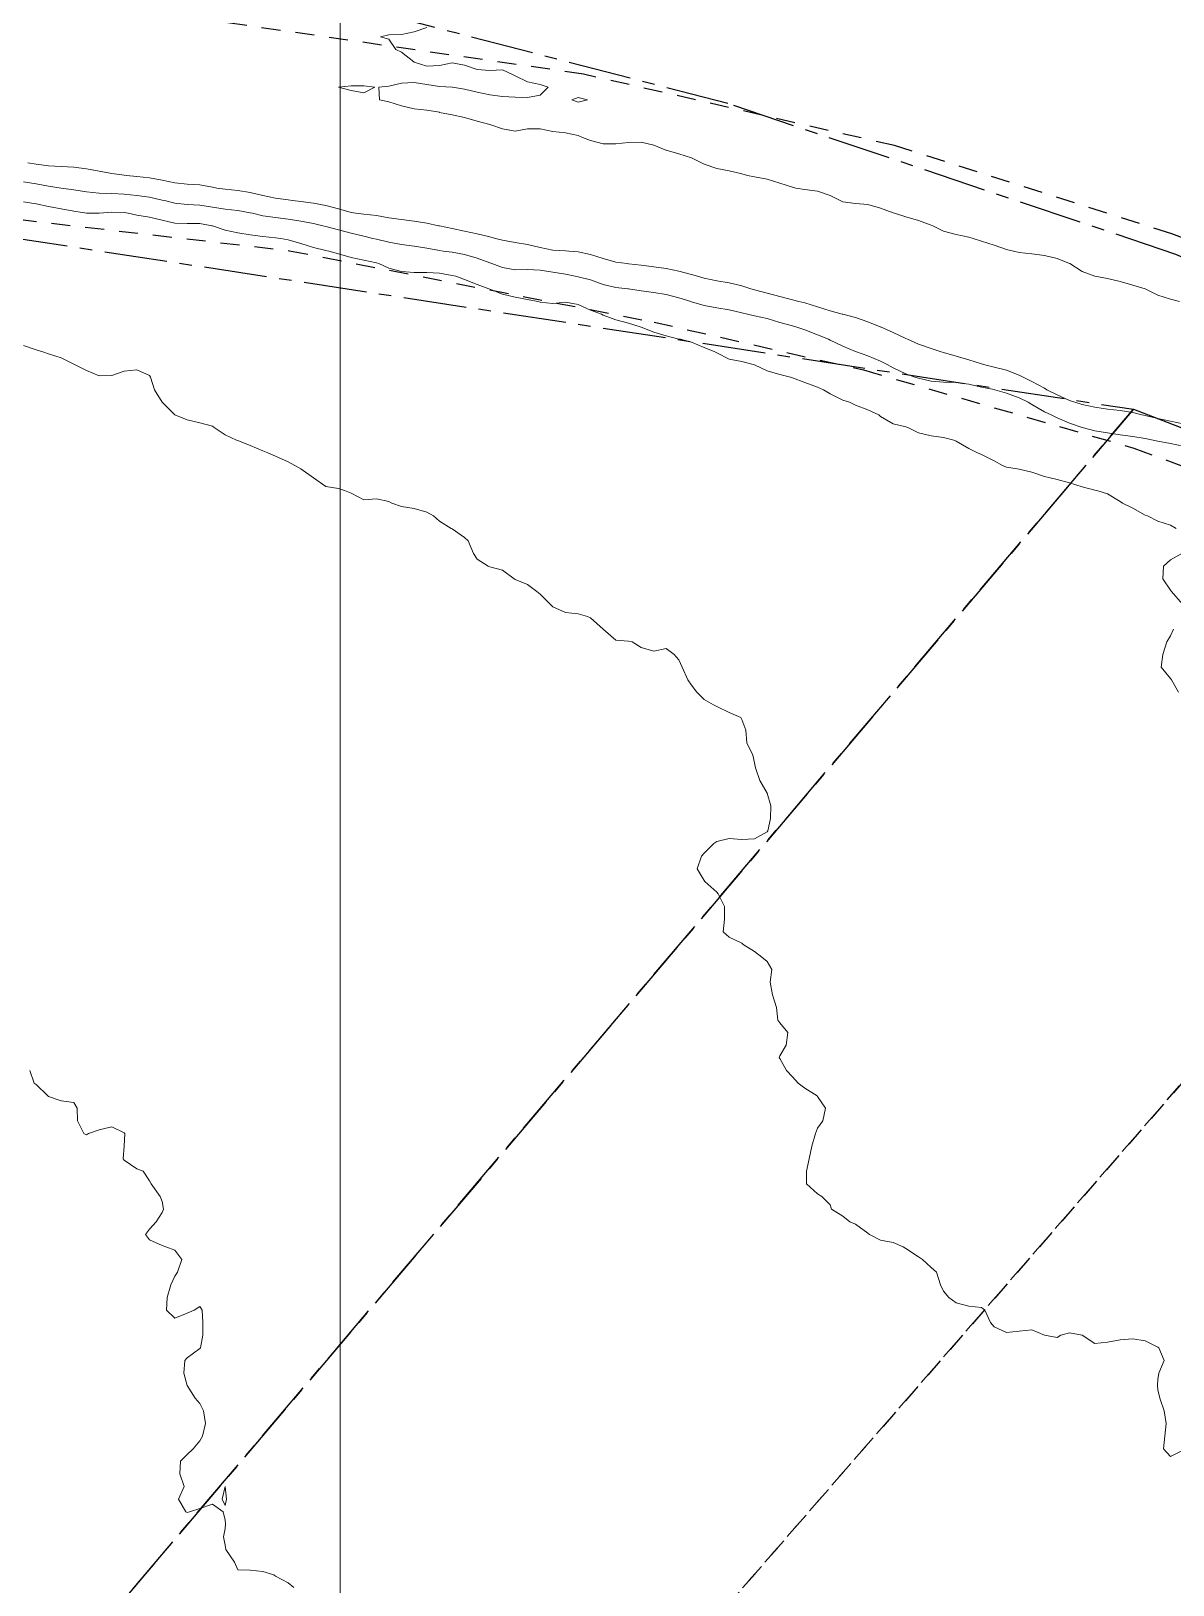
# Model space of a CAD drawing. Header units: centimetres. Extents: x 0 to 642158, y -847 to 649707.
# Drawn here: x 617254.6 to 617299.8, y 619998.8 to 620060.5 of the extents above; entities that cross this region are included whole.
import ezdxf

# ---------------------------------------------------------------- set-up
doc = ezdxf.new("R2010")
doc.units = ezdxf.units.CM
doc.header["$MEASUREMENT"] = 0
doc.linetypes.add('CENTERX2', pattern=[4, 2.5, -0.5, 0.5, -0.5])
doc.linetypes.add('JIS_02_0.7', pattern=[1.35, 0.75, -0.6])
for name, color, linetype, lineweight in [('MEV_grille', 254, 'Continuous', 9), ('WAL_parcellaire agricole', 7, 'JIS_02_0.7', 25), ('WAL_topographie 0.5', 253, 'Continuous', 20)]:
    doc.layers.add(name, color=color, linetype=linetype, lineweight=lineweight)
doc.layers.add('SPW_parcellaire cadastral', color=7, linetype='CENTERX2', lineweight=25, true_color=0xff0542)

# ---------------------------------------------------------------- blocks, each defined once
blk = doc.blocks.new('*U112')
at = {"layer": 'MEV_grille', "transparency": 33554687}
blk.add_lwpolyline([(0, 1825.476), (0, -1825.476)], dxfattribs=at)
blk = doc.blocks.new('*U113')
at = {"layer": 'MEV_grille', "color": 0, "linetype": 'ByBlock', "lineweight": -2, "transparency": 16777216}
blk.add_blockref('*U112', (1900, 0), dxfattribs=at)

msp = doc.modelspace()

# ---------------------------------------------------------------- linework, layer by layer
at = {"layer": 'SPW_parcellaire cadastral'}
for points in [[(617240.988, 620180.692), (617261.757, 620194.981), (617319.542, 620131.245), (617410.848, 620064.283), (617405.463, 620051.365), (617398.27, 620035.259), (617388.736, 620023.606), (617377.671, 620010.095), (617359.564, 620020.868), (617342.253, 620031.583), (617319.155, 620043.308), (617299.96, 620051.617), (617282.187, 620057.597), (617266.393, 620061.702), (617248.812, 620064.978), (617232.846, 620066.503), (617220.436, 620066.804), (617209.103, 620065.855), (617194.818, 620061.124), (617189.955, 620066.609), (617276.447, 620146.987), (617240.988, 620180.692)], [(617191.277, 619919.349), (617064.107, 619991.017), (617100.868, 620011.591), (617136.772, 620029.417), (617157.162, 620038.021), (617182.87, 620047.922), (617193.969, 620051.391), (617216.719, 620054.876), (617253.519, 620052.33), (617298.278, 620045.474), (617191.277, 619919.349)], [(617287.976, 619977.944), (617274.889, 619962.82), (617261.801, 619947.7), (617222.545, 619902.287), (617191.277, 619919.349), (617298.278, 620045.474), (617310.947, 620040.591), (617333.039, 620030.019), (617320.681, 620015.738), (617301.066, 619993.064), (617287.976, 619977.944)]]:
    msp.add_lwpolyline(points, dxfattribs=at)
at = {"layer": 'WAL_parcellaire agricole'}
for points in [[(617467.458, 620121.453), (617462.791, 620120.119), (617440.207, 620129.7), (617422.628, 620093.281), (617407.299, 620057.613), (617394.969, 620033.445), (617377.722, 620010.944), (617352.47, 620028.941), (617336.302, 620037.439), (617321.802, 620043.937), (617299.801, 620052.434), (617288.801, 620055.933), (617276.467, 620058.765), (617260.3, 620061.096), (617237.514, 620062.544)], [(616834.393, 619862.141), (616901.115, 619894.202), (616963.611, 619923.834), (616998.733, 619944.275), (617044.542, 619975.155), (617078.601, 619997.784), (617129.239, 620024.449), (617150.605, 620035.193), (617167.005, 620042.471), (617183.636, 620049.254), (617195.968, 620052.589), (617205.635, 620054.257), (617214.468, 620054.924), (617225.801, 620055.092), (617244.635, 620054.095), (617264.801, 620051.764), (617279.268, 620048.932), (617287.568, 620047.033), (617298.302, 620043.934), (617316.303, 620037.27), (617206.585, 619911.125), (617193.234, 619891.652), (617159.761, 619845.532), (616438.339, 619756.31)], [(617308.383, 619922.336), (617298.084, 619910.535), (617271.678, 619882.183), (617267.688, 619878.632), (617206.585, 619911.125), (617316.303, 620037.27), (617318.969, 620036.103), (617325.77, 620032.937), (617332.37, 620029.338), (617301.975, 619993.435), (617278.583, 619966.622), (617261.58, 619947.132), (617308.383, 619922.336)]]:
    msp.add_lwpolyline(points, dxfattribs=at)
at = {"layer": 'WAL_topographie 0.5'}
for points in [[(617270.25, 620060.62), (617269.75, 620060.438), (617269.25, 620060.336), (617268.75, 620060.331), (617268.417, 620060.25), (617268.75, 620060.147), (617269.024, 620059.75), (617269.25, 620059.633), (617269.742, 620059.25), (617269.75, 620059.244), (617270.25, 620059.081), (617270.75, 620059.112), (617271.25, 620059.209), (617271.75, 620059.116), (617272.25, 620058.948), (617272.75, 620058.915), (617273.25, 620058.931), (617273.648, 620058.75), (617273.75, 620058.693), (617274.25, 620058.457), (617274.75, 620058.361), (617275.064, 620058.25), (617274.75, 620057.936), (617274.25, 620057.84), (617273.75, 620057.852), (617273.25, 620057.882), (617272.75, 620057.94), (617272.25, 620058.048), (617271.75, 620058.167), (617271.268, 620058.25), (617271.25, 620058.256), (617270.75, 620058.28), (617270.25, 620058.354), (617269.75, 620058.439), (617269.25, 620058.409), (617268.75, 620058.287), (617268.35, 620058.25), (617268.378, 620057.75), (617268.75, 620057.665), (617269.25, 620057.505), (617269.75, 620057.386), (617270.25, 620057.343), (617270.75, 620057.254), (617270.76, 620057.25), (617271.25, 620057.157), (617271.75, 620057.046), (617272.25, 620056.902), (617272.75, 620056.77), (617272.788, 620056.75), (617273.25, 620056.598), (617273.75, 620056.504), (617274.25, 620056.593), (617274.75, 620056.595), (617275.25, 620056.492), (617275.75, 620056.434), (617276.25, 620056.335), (617276.423, 620056.25), (617276.75, 620056.131), (617277.25, 620055.997), (617277.75, 620055.997), (617278.25, 620056.058), (617278.75, 620056.065), (617279.25, 620055.955), (617279.738, 620055.75), (617279.75, 620055.747), (617280.25, 620055.608), (617280.75, 620055.453), (617281.148, 620055.25), (617281.25, 620055.201), (617281.75, 620055.026), (617282.25, 620054.925), (617282.75, 620054.809), (617282.974, 620054.75), (617283.25, 620054.693), (617283.75, 620054.598), (617284.25, 620054.448), (617284.75, 620054.282), (617284.888, 620054.25), (617285.25, 620054.185), (617285.75, 620054.123), (617286.25, 620053.948), (617286.65, 620053.75), (617286.75, 620053.708), (617287.25, 620053.632), (617287.75, 620053.592), (617288.25, 620053.444), (617288.75, 620053.27), (617288.798, 620053.25), (617289.25, 620053.109), (617289.75, 620052.958), (617290.25, 620052.78), (617290.316, 620052.75), (617290.75, 620052.538), (617291.25, 620052.408), (617291.75, 620052.307), (617291.929, 620052.25), (617292.25, 620052.138), (617292.75, 620051.987), (617293.25, 620051.817), (617293.527, 620051.75), (617293.75, 620051.686), (617294.25, 620051.639), (617294.75, 620051.567), (617295.25, 620051.454), (617295.75, 620051.252), (617295.753, 620051.25), (617296.25, 620050.943), (617296.745, 620050.75), (617296.75, 620050.747), (617297.25, 620050.661), (617297.75, 620050.548), (617298.25, 620050.394), (617298.75, 620050.25), (617298.75, 620050.25), (617299.25, 620050.005), (617299.75, 620049.842), (617300.112, 620049.75)], [(617267.75, 620058.028), (617268.185, 620058.25), (617267.75, 620058.305), (617267.25, 620058.3), (617266.75, 620058.25), (617267.25, 620058.12), (617267.75, 620058.028)], [(617276.618, 620057.75), (617276.25, 620057.661), (617276, 620057.75), (617276.25, 620057.84), (617276.618, 620057.75)], [(617254.429, 620055.25), (617254.75, 620055.197), (617255.25, 620055.136), (617255.75, 620055.107), (617256.25, 620055.08), (617256.75, 620055.015), (617257.25, 620054.914), (617257.75, 620054.831), (617258.25, 620054.765), (617258.337, 620054.75), (617258.75, 620054.708), (617259.25, 620054.651), (617259.75, 620054.566), (617260.25, 620054.456), (617260.75, 620054.4), (617261.25, 620054.37), (617261.75, 620054.286), (617261.919, 620054.25), (617262.25, 620054.206), (617262.75, 620054.148), (617263.25, 620054.071), (617263.75, 620053.949), (617264.25, 620053.845), (617264.75, 620053.778), (617264.923, 620053.75), (617265.25, 620053.715), (617265.75, 620053.653), (617266.25, 620053.555), (617266.75, 620053.419), (617267.25, 620053.28), (617267.439, 620053.25), (617267.75, 620053.212), (617268.25, 620053.156), (617268.75, 620053.071), (617269.25, 620053.006), (617269.75, 620052.941), (617270.25, 620052.855), (617270.719, 620052.75), (617270.75, 620052.744), (617271.25, 620052.638), (617271.75, 620052.537), (617272.25, 620052.432), (617272.75, 620052.31), (617272.978, 620052.25), (617273.25, 620052.181), (617273.75, 620052.091), (617274.25, 620052.003), (617274.75, 620051.884), (617275.25, 620051.786), (617275.75, 620051.761), (617275.879, 620051.75), (617276.25, 620051.722), (617276.75, 620051.618), (617277.25, 620051.459), (617277.75, 620051.31), (617278.196, 620051.25), (617278.25, 620051.244), (617278.75, 620051.187), (617279.25, 620051.13), (617279.75, 620051.06), (617280.25, 620050.949), (617280.75, 620050.822), (617280.987, 620050.75), (617281.25, 620050.676), (617281.75, 620050.57), (617282.25, 620050.489), (617282.75, 620050.364), (617283.1, 620050.25), (617283.25, 620050.206), (617283.75, 620050.078), (617284.25, 620049.949), (617284.75, 620049.821), (617285.002, 620049.75), (617285.25, 620049.691), (617285.75, 620049.538), (617286.25, 620049.378), (617286.726, 620049.25), (617286.75, 620049.244), (617287.25, 620049.112), (617287.75, 620048.94), (617288.231, 620048.75), (617288.25, 620048.741), (617288.75, 620048.517), (617289.25, 620048.279), (617289.316, 620048.25), (617289.75, 620048.055), (617290.25, 620047.881), (617290.654, 620047.75), (617290.75, 620047.721), (617291.25, 620047.579), (617291.75, 620047.438), (617292.25, 620047.273), (617292.326, 620047.25), (617292.75, 620047.147), (617293.25, 620047.024), (617293.75, 620046.833), (617293.907, 620046.75), (617294.25, 620046.578), (617294.75, 620046.305), (617294.848, 620046.25), (617295.25, 620046.046), (617295.75, 620045.821), (617295.954, 620045.75), (617296.25, 620045.664), (617296.75, 620045.558), (617297.25, 620045.482), (617297.75, 620045.421), (617298.25, 620045.34), (617298.618, 620045.25), (617298.75, 620045.223), (617299.25, 620045.102), (617299.75, 620044.997), (617300.25, 620044.895)], [(617254.25, 620054.493), (617254.75, 620054.413), (617255.25, 620054.325), (617255.744, 620054.25), (617255.75, 620054.249), (617256.25, 620054.174), (617256.75, 620054.095), (617257.25, 620054.045), (617257.75, 620054.032), (617258.25, 620054.007), (617258.75, 620053.955), (617259.25, 620053.889), (617259.75, 620053.774), (617259.843, 620053.75), (617260.25, 620053.643), (617260.75, 620053.593), (617261.25, 620053.57), (617261.75, 620053.495), (617262.25, 620053.414), (617262.75, 620053.356), (617263.25, 620053.271), (617263.337, 620053.25), (617263.75, 620053.151), (617264.25, 620053.074), (617264.75, 620053.019), (617265.25, 620052.937), (617265.75, 620052.837), (617266.132, 620052.75), (617266.25, 620052.721), (617266.75, 620052.587), (617267.25, 620052.453), (617267.75, 620052.336), (617268.113, 620052.25), (617268.25, 620052.216), (617268.75, 620052.097), (617269.25, 620052.015), (617269.75, 620051.943), (617270.25, 620051.859), (617270.75, 620051.773), (617270.893, 620051.75), (617271.25, 620051.699), (617271.75, 620051.61), (617272.25, 620051.469), (617272.75, 620051.279), (617272.826, 620051.25), (617273.25, 620051.095), (617273.75, 620051.009), (617274.25, 620051.02), (617274.75, 620050.985), (617275.25, 620050.908), (617275.75, 620050.828), (617276.134, 620050.75), (617276.25, 620050.727), (617276.75, 620050.606), (617277.25, 620050.428), (617277.75, 620050.308), (617278.221, 620050.25), (617278.25, 620050.246), (617278.75, 620050.167), (617279.25, 620050.105), (617279.75, 620050.022), (617280.25, 620049.889), (617280.721, 620049.75), (617280.75, 620049.741), (617281.25, 620049.591), (617281.75, 620049.496), (617282.25, 620049.416), (617282.75, 620049.295), (617282.968, 620049.25), (617283.25, 620049.186), (617283.75, 620049.073), (617284.25, 620048.918), (617284.75, 620048.782), (617284.884, 620048.75), (617285.25, 620048.629), (617285.75, 620048.425), (617286.19, 620048.25), (617286.25, 620048.221), (617286.75, 620047.974), (617287.25, 620047.767), (617287.295, 620047.75), (617287.75, 620047.592), (617288.25, 620047.381), (617288.506, 620047.25), (617288.75, 620047.123), (617289.25, 620046.886), (617289.612, 620046.75), (617289.75, 620046.702), (617290.25, 620046.588), (617290.75, 620046.552), (617291.25, 620046.541), (617291.75, 620046.469), (617292.25, 620046.356), (617292.75, 620046.258), (617292.786, 620046.25), (617293.25, 620046.116), (617293.75, 620045.922), (617294.102, 620045.75), (617294.25, 620045.666), (617294.75, 620045.378), (617295.023, 620045.25), (617295.25, 620045.134), (617295.75, 620044.92), (617296.25, 620044.75), (617296.25, 620044.75), (617296.75, 620044.62), (617297.25, 620044.534), (617297.75, 620044.461), (617298.25, 620044.397), (617298.75, 620044.31), (617299.062, 620044.25), (617299.25, 620044.208), (617299.75, 620044.12), (617300.25, 620044.013)], [(617254.25, 620053.703), (617254.75, 620053.622), (617255.25, 620053.512), (617255.75, 620053.418), (617256.25, 620053.329), (617256.75, 620053.252), (617257.25, 620053.251), (617257.75, 620053.292), (617258.25, 620053.273), (617258.402, 620053.25), (617258.75, 620053.176), (617259.25, 620053.09), (617259.75, 620052.974), (617260.25, 620052.855), (617260.75, 620052.837), (617261.25, 620052.839), (617261.729, 620052.75), (617261.75, 620052.744), (617262.25, 620052.574), (617262.75, 620052.468), (617263.25, 620052.396), (617263.75, 620052.332), (617264.25, 620052.275), (617264.466, 620052.25), (617264.75, 620052.199), (617265.25, 620052.052), (617265.75, 620051.894), (617266.25, 620051.773), (617266.359, 620051.75), (617266.75, 620051.634), (617267.25, 620051.495), (617267.75, 620051.393), (617268.25, 620051.278), (617268.344, 620051.25), (617268.75, 620051.072), (617269.25, 620050.945), (617269.75, 620050.905), (617270.25, 620050.898), (617270.75, 620050.869), (617271.25, 620050.786), (617271.404, 620050.75), (617271.75, 620050.625), (617272.25, 620050.422), (617272.717, 620050.25), (617272.75, 620050.233), (617273.25, 620050.035), (617273.75, 620049.917), (617274.25, 620049.829), (617274.66, 620049.75), (617274.75, 620049.726), (617275.25, 620049.669), (617275.75, 620049.727), (617276.25, 620049.635), (617276.75, 620049.411), (617277.182, 620049.25), (617277.25, 620049.206), (617277.75, 620049.017), (617278.25, 620048.893), (617278.707, 620048.75), (617278.75, 620048.728), (617279.25, 620048.539), (617279.75, 620048.382), (617280.25, 620048.26), (617280.313, 620048.25), (617280.75, 620048.133), (617281.25, 620047.926), (617281.681, 620047.75), (617281.75, 620047.707), (617282.25, 620047.463), (617282.75, 620047.371), (617283.198, 620047.25), (617283.25, 620047.233), (617283.75, 620046.993), (617284.25, 620046.848), (617284.679, 620046.75), (617284.75, 620046.726), (617285.25, 620046.53), (617285.75, 620046.349), (617285.983, 620046.25), (617286.25, 620046.09), (617286.75, 620045.837), (617287.015, 620045.75), (617287.25, 620045.642), (617287.75, 620045.45), (617288.178, 620045.25), (617288.25, 620045.194), (617288.75, 620044.9), (617289.25, 620044.773), (617289.329, 620044.75), (617289.75, 620044.545), (617290.25, 620044.417), (617290.75, 620044.351), (617291.162, 620044.25), (617291.25, 620044.212), (617291.75, 620043.917), (617292.1, 620043.75), (617292.25, 620043.682), (617292.75, 620043.429), (617293.083, 620043.25), (617293.25, 620043.172), (617293.75, 620043.096), (617294.25, 620042.977), (617294.75, 620042.803), (617294.972, 620042.75), (617295.25, 620042.694), (617295.75, 620042.559), (617296.25, 620042.394), (617296.75, 620042.27), (617296.833, 620042.25), (617297.25, 620042.115), (617297.75, 620041.813), (617297.85, 620041.75), (617298.25, 620041.555), (617298.75, 620041.277), (617298.833, 620041.25), (617299.25, 620041.042), (617299.75, 620040.875), (617299.977, 620040.75)], [(617254.25, 620048.006), (617254.75, 620047.833), (617255.023, 620047.75), (617255.25, 620047.672), (617255.75, 620047.516), (617256.25, 620047.266), (617256.278, 620047.25), (617256.75, 620047.007), (617257.25, 620046.797), (617257.75, 620046.819), (617258.25, 620046.984), (617258.75, 620047.034), (617259.25, 620046.815), (617259.295, 620046.75), (617259.447, 620046.25), (617259.75, 620045.75), (617259.75, 620045.75), (617260.25, 620045.25), (617260.25, 620045.25), (617260.75, 620045.059), (617261.25, 620044.93), (617261.75, 620044.798), (617261.813, 620044.75), (617262.25, 620044.458), (617262.704, 620044.25), (617262.75, 620044.234), (617263.25, 620044.036), (617263.75, 620043.821), (617263.942, 620043.75), (617264.25, 620043.621), (617264.75, 620043.395), (617265.015, 620043.25), (617265.25, 620043.117), (617265.75, 620042.75), (617265.75, 620042.75), (617266.25, 620042.412), (617266.75, 620042.329), (617266.981, 620042.25), (617267.25, 620042.15), (617267.75, 620041.888), (617268.25, 620041.917), (617268.75, 620041.81), (617268.857, 620041.75), (617269.25, 620041.616), (617269.75, 620041.544), (617270.25, 620041.397), (617270.518, 620041.25), (617270.75, 620041.033), (617271.222, 620040.75), (617271.25, 620040.73), (617271.75, 620040.393), (617271.888, 620040.25), (617272.099, 620039.75), (617272.25, 620039.523), (617272.678, 620039.25), (617272.75, 620039.227), (617273.25, 620039.088), (617273.713, 620038.75), (617273.75, 620038.723), (617274.25, 620038.523), (617274.61, 620038.25), (617274.75, 620038.137), (617275.137, 620037.75), (617275.25, 620037.633), (617275.75, 620037.412), (617276.25, 620037.355), (617276.625, 620037.25), (617276.75, 620037.2), (617277.25, 620036.75), (617277.25, 620036.75), (617277.75, 620036.321), (617278.25, 620036.276), (617278.393, 620036.25), (617278.75, 620036.023), (617279.25, 620035.875), (617279.75, 620035.988), (617280.062, 620035.75), (617280.25, 620035.536), (617280.383, 620035.25), (617280.601, 620034.75), (617280.75, 620034.53), (617280.956, 620034.25), (617281.25, 620033.964), (617281.625, 620033.75), (617281.75, 620033.686), (617282.25, 620033.45), (617282.708, 620033.25), (617282.75, 620033.173), (617282.903, 620032.75), (617282.95, 620032.25), (617283.182, 620031.75), (617283.25, 620031.45), (617283.29, 620031.25), (617283.464, 620030.75), (617283.75, 620030.25), (617283.75, 620030.25), (617283.895, 620029.75), (617283.885, 620029.25), (617283.778, 620028.75), (617283.75, 620028.717), (617283.25, 620028.432), (617282.75, 620028.408), (617282.25, 620028.454), (617281.75, 620028.338), (617281.63, 620028.25), (617281.25, 620027.87), (617281.15, 620027.75), (617280.972, 620027.25), (617281.25, 620026.781), (617281.275, 620026.75), (617281.75, 620026.318), (617281.81, 620026.25), (617282.053, 620025.75), (617282.063, 620025.25), (617282, 620024.75), (617282.25, 620024.531), (617282.75, 620024.296), (617282.8, 620024.25), (617283.25, 620023.969), (617283.542, 620023.75), (617283.75, 620023.572), (617283.93, 620023.25), (617283.87, 620022.75), (617283.969, 620022.25), (617284.125, 620021.75), (617284.179, 620021.25), (617284.25, 620021.139), (617284.568, 620020.75), (617284.5, 620020.25), (617284.25, 620019.833), (617284.227, 620019.75), (617284.25, 620019.725), (617284.521, 620019.25), (617284.75, 620018.992), (617284.984, 620018.75), (617285.25, 620018.543), (617285.73, 620018.25), (617285.75, 620018.222), (617286.065, 620017.75), (617285.96, 620017.25), (617285.75, 620016.964), (617285.671, 620016.75), (617285.518, 620016.25), (617285.423, 620015.75), (617285.317, 620015.25), (617285.312, 620014.75), (617285.75, 620014.361), (617285.917, 620014.25), (617286.25, 620013.917), (617286.3, 620013.75), (617286.75, 620013.469), (617287.03, 620013.25), (617287.25, 620013.148), (617287.75, 620012.797), (617287.807, 620012.75), (617288.25, 620012.525), (617288.75, 620012.431), (617289.141, 620012.25), (617289.25, 620012.192), (617289.75, 620011.853), (617289.909, 620011.75), (617290.25, 620011.432), (617290.466, 620011.25), (617290.63, 620010.75), (617290.75, 620010.5), (617290.954, 620010.25), (617291.25, 620010.034), (617291.75, 620009.9), (617292.25, 620009.85), (617292.385, 620009.75), (617292.604, 620009.25), (617292.75, 620009.083), (617293.25, 620008.861), (617293.75, 620008.912), (617294.25, 620008.957), (617294.75, 620008.75), (617294.75, 620008.75), (617295.25, 620008.662), (617295.4, 620008.75), (617295.75, 620008.84), (617296.25, 620008.75), (617296.25, 620008.75), (617296.75, 620008.427), (617297.25, 620008.47), (617297.75, 620008.566), (617298.25, 620008.609), (617298.75, 620008.526), (617299.25, 620008.276), (617299.292, 620008.25), (617299.5, 620007.75), (617299.288, 620007.25), (617299.25, 620007), (617299.229, 620006.75), (617299.25, 620006.583), (617299.327, 620006.25), (617299.5, 620005.75), (617299.575, 620005.25), (617299.523, 620004.75), (617299.472, 620004.25), (617299.75, 620003.938), (617300.25, 620004.185)], [(617300.2, 620039.75), (617299.75, 620039.5), (617299.469, 620039.25), (617299.45, 620038.75), (617299.75, 620038.3), (617299.794, 620038.25), (617300.232, 620037.75)], [(617299.872, 620036.75), (617299.75, 620036.485), (617299.607, 620036.25), (617299.45, 620035.75), (617299.375, 620035.25), (617299.75, 620034.8), (617299.796, 620034.75), (617300.068, 620034.25)], [(617254.5, 620019.25), (617254.679, 620018.75), (617254.75, 620018.7), (617255.224, 620018.25), (617255.25, 620018.219), (617255.75, 620018.05), (617256.25, 620017.981), (617256.381, 620017.75), (617256.396, 620017.25), (617256.65, 620016.75), (617256.75, 620016.691), (617256.827, 620016.75), (617257.25, 620016.899), (617257.75, 620017.014), (617258.25, 620016.783), (617258.274, 620016.75), (617258.25, 620016.25), (617258.25, 620016.25), (617258.212, 620015.75), (617258.25, 620015.687), (617258.75, 620015.344), (617259, 620015.25), (617259.25, 620014.875), (617259.322, 620014.75), (617259.673, 620014.25), (617259.75, 620014.05), (617259.804, 620013.75), (617259.75, 620013.613), (617259.515, 620013.25), (617259.25, 620012.95), (617259.092, 620012.75), (617259.25, 620012.536), (617259.75, 620012.303), (617259.893, 620012.25), (617260.25, 620012.118), (617260.53, 620011.75), (617260.363, 620011.25), (617260.25, 620011.091), (617260.097, 620010.75), (617259.954, 620010.25), (617259.924, 620009.75), (617260.25, 620009.424), (617260.75, 620009.625), (617261.028, 620009.75), (617261.25, 620009.893), (617261.345, 620009.75), (617261.368, 620009.25), (617261.372, 620008.75), (617261.269, 620008.25), (617261.25, 620008.217), (617260.75, 620007.855), (617260.65, 620007.75), (617260.607, 620007.25), (617260.75, 620006.75), (617260.75, 620006.75), (617261.058, 620006.25), (617261.25, 620006.042), (617261.396, 620005.75), (617261.469, 620005.25), (617261.353, 620004.75), (617261.25, 620004.566), (617260.977, 620004.25), (617260.75, 620004.023), (617260.477, 620003.75), (617260.45, 620003.25), (617260.632, 620002.75), (617260.404, 620002.25), (617260.694, 620001.75), (617260.75, 620001.722), (617260.833, 620001.75), (617261.25, 620001.882), (617261.75, 620002.044), (617262.167, 620001.75), (617262.25, 620001.417), (617262.264, 620001.25), (617262.25, 620001.083), (617262.191, 620000.75), (617262.25, 620000.417), (617262.279, 620000.25), (617262.625, 619999.75), (617262.75, 619999.438), (617263.25, 619999.434), (617263.75, 619999.385), (617264.188, 619999.25), (617264.25, 619999.2), (617264.75, 619998.927), (617264.981, 619998.75)], [(617262.303, 620002.25), (617262.25, 620002), (617262.139, 620002.25), (617262.25, 620002.75), (617262.25, 620002.75), (617262.25, 620002.75), (617262.303, 620002.25)]]:
    msp.add_lwpolyline(points, dxfattribs=at)

# ---------------------------------------------------------------- block references
at = {"layer": 'MEV_grille', "transparency": 33554687}
msp.add_blockref('*U113', (615366.814, 620593.644), dxfattribs=at)

doc.saveas('drawing.dxf')
